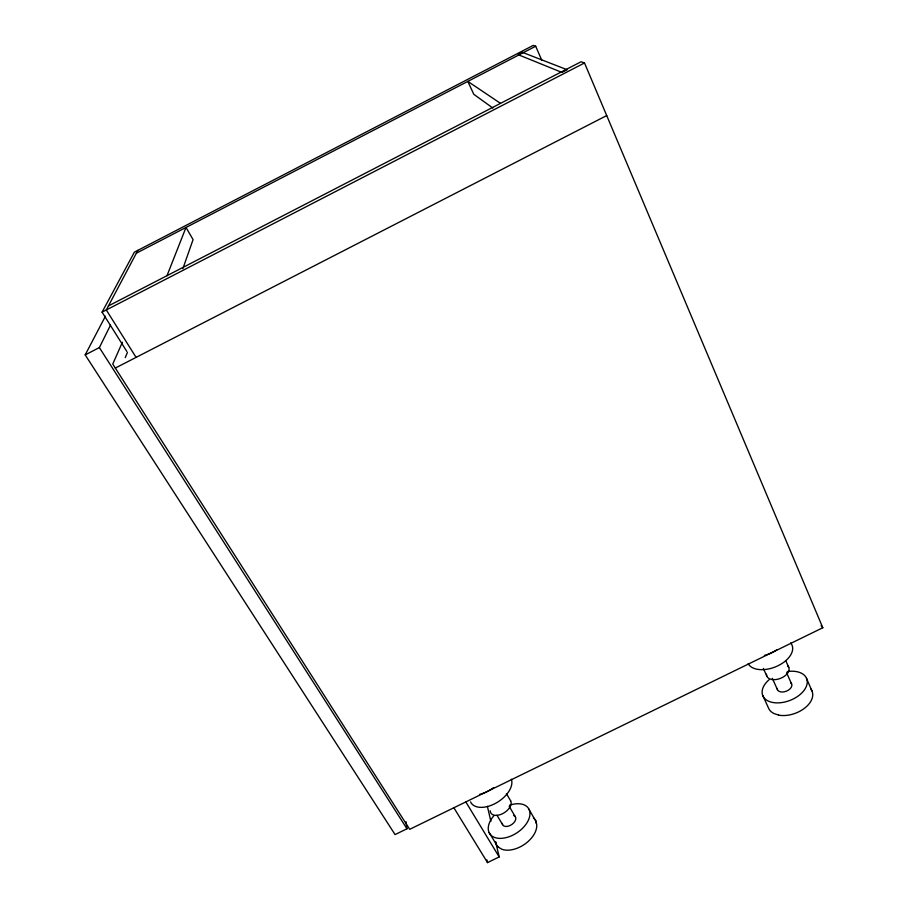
<?xml version="1.0" encoding="UTF-8"?>
<svg xmlns="http://www.w3.org/2000/svg" width="908" height="908" viewBox="0 0 908 908"><rect width="100%" height="100%" fill="white"/><g stroke="black" fill="none" stroke-linecap="round" stroke-linejoin="round"><path stroke-width="1.36" d="M182.871 268.654L193.075 239.61L185.992 227.465L167.004 275.68M125.236 357.639L127.381 352.497M122.398 342.248L112.762 364.051L409.69 829.322L822.807 627.746L584.514 62.958L581.041 61.767L108.427 305.939M406.012 821.797L406.954 828.777L395.071 834.577L85.193 354.892L99.369 347.582L110.515 325.121M85.193 354.892L105.407 316.234M137.868 250.358L106.293 309.969L136.087 357.389M126.848 351.464L102.071 312.148L134.361 252.174L533.257 45.4L535.686 46.229L541.736 60.132M136.37 253.184L535.686 46.229M102.071 312.148L584.514 62.958M115.316 368.058L606.714 115.566M453.875 807.768L487.505 862.6L499.184 856.936L495.677 841.886M778.553 715.05L773.968 713.529A23.415 14.539 -20.6 0 1 768.406 707.831L762.731 695.358M498.469 847.243L501.931 849.275A22.972 14.233 -33.4 0 0 524.949 844.031A22.972 14.233 -33.4 0 0 536.719 824.577L535.686 820.866L528.842 809.107M500.512 103.364L467.824 81.402L473.794 94.307L492.851 108.041M821.093 625.601L822.807 627.746M778.508 715.107A23.347 14.494 -20.6 0 0 803.773 708.808A23.347 14.494 -20.6 0 0 811.945 690.943L811.014 689.138M99.369 347.582L406.954 828.777M465.827 801.934L499.184 856.936M489.174 832.568L496.222 844.236M496.971 815.236L502.578 824.634M509.229 806.418L515.472 817.007M506.426 793.637L510.636 800.822M763.333 668.413L766.795 676.051M772.333 678.321L777.43 689.626M535.686 820.866L536.446 823.545M786.6 672.726L791.64 684.087M785.931 661.024L788.768 667.437M806.463 678.31L811.979 690.931M487.38 806.327L490.887 821.377M486.892 859.853L487.505 862.6M790.947 683.054A7.65 4.676 -20.8 0 1 786.305 691.215A7.65 4.676 -20.8 0 1 777.214 688.412M787.701 665.87A11.838 7.105 -21.1 0 1 780.471 678.378A11.838 7.105 -21.1 0 1 766.477 674.201M790.664 642.955A23.846 13.983 -21.3 0 1 778.008 665.734A23.846 13.983 -21.3 0 1 748.158 663.703M787.225 671.58A23.54 14.392 -20.8 0 1 805.929 687.333A23.54 14.392 -20.8 0 1 772.333 702.395A23.54 14.392 -20.8 0 1 769.144 679.683M776.93 649.776A23.971 13.813 -21.5 0 1 764.411 655.417M513.587 815.452A7.525 4.585 -33.2 0 1 511.908 824.453A7.525 4.585 -33.2 0 1 502.272 823.431M510.671 800.799A11.645 6.969 -33 0 1 502.43 813.772A11.645 6.969 -33 0 1 490.207 810.765M511.386 779.234A23.46 13.722 -32.8 0 1 495.984 803.103A23.46 13.722 -32.8 0 1 470.537 801.878M498.492 847.232A23.041 14.278 -33.4 0 1 495.462 841.795M533.393 817.915A23.041 14.278 -33.4 0 1 535.788 820.809M509.467 805.248A23.154 14.131 -33.2 0 1 529.25 817.983A23.154 14.131 -33.2 0 1 498.946 838.345A23.154 14.131 -33.2 0 1 493.907 815.69M493.714 787.508A23.574 13.563 -32.7 0 1 479.594 794.409M522.633 52.437L518.264 54.707L561.927 72.424L567.148 69.734L522.633 52.437"/></g></svg>
